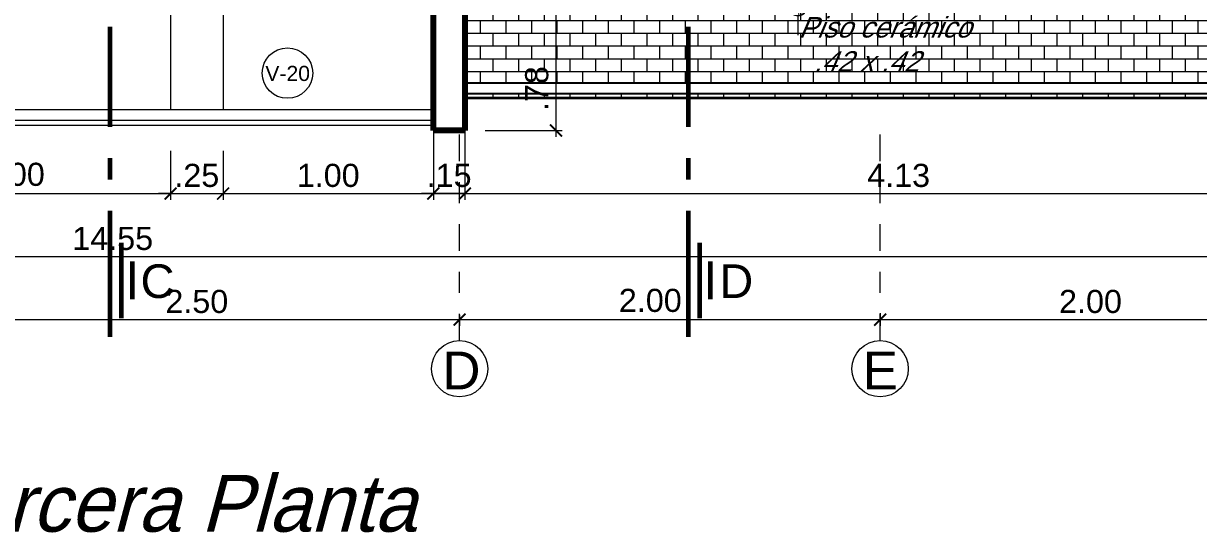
# Model space of a CAD drawing. Header units: millimetres. Extents: x 3779 to 7711, y 1445 to 3132.
# Drawn here: x 3908.4 to 3913.99, y 1479.05 to 1481.47 of the extents above; entities that cross this region are included whole.
import ezdxf

# ---------------------------------------------------------------- set-up
doc = ezdxf.new("R2010")
doc.units = ezdxf.units.MM
doc.header["$PDMODE"] = 3
doc.linetypes.add('ACAD_ISO10W100', pattern=[18.5, 12, -3, 0.5, -3])
doc.linetypes.add('DASHDOTX2', pattern=[50.8, 25.4, -12.7, 0, -12.7])
for name, color, linetype, lineweight in [('cotas', 7, 'Continuous', 5), ('EJES', 20, 'DASHDOTX2', 9), ('LINEA-DE-CORTE', 6, 'ACAD_ISO10W100', 60), ('PERSONA', 7, 'Continuous', 9), ('pluma 0.0', 33, 'Continuous', 0), ('pluma 1', 1, 'Continuous', 9), ('pluma 2.5', 30, 'Continuous', 25), ('pluma 8', 98, 'Continuous', 80), ('TEXTO', 7, 'Continuous', 9), ('TEXTURAS', 35, 'Continuous', 5)]:
    doc.layers.add(name, color=color, linetype=linetype, lineweight=lineweight)
doc.styles.add('nombreambiente', font='stylu.ttf', dxfattribs={"oblique": 20})
doc.styles.get("Standard").update_dxf_attribs({"font": 'arial.ttf'})
doc.styles.add('TIMES', font='arial.ttf', dxfattribs={"height": 0.11})
doc.dimstyles.new('julio', dxfattribs={"dimtxt": 0.11, "dimasz": 0.057, "dimexe": 0.03, "dimexo": 0.097, "dimgap": 0.0295, "dimtad": 1, "dimzin": 4, "dimdsep": 46, "dimtxsty": 'TIMES', "dimblk": 'ARCHTICK', "dimcen": 0, "dimdle": 0.03, "dimclrd": 256, "dimclre": 256, "dimclrt": 256, "dimadec": 0, "dimazin": 0, "dimtfac": 1, "dimtix": 1, "dimtmove": 2, "dimatfit": 2, "dimldrblk": 'ARCHTICK', "dimfxl": 1, "dimtolj": 1, "dimtzin": 0, "dimlwd": 5, "dimlwe": 5, "dimarcsym": 0})

# ---------------------------------------------------------------- blocks, each defined once
blk = doc.blocks.new('iiuyu')
at = {"layer": 'pluma 1', "ltscale": 0.3}
h = blk.add_hatch(color=256, dxfattribs=at)
h.paths.add_polyline_path([(1118.6362, 393.0279, 0.414214), (1118.5977, 392.9893), (1118.6362, 392.9893)])
h.paths.add_polyline_path([(1118.6747, 392.9893), (1118.6362, 392.9893), (1118.6362, 392.9508, 0.414214)])
for p, q in [((1118.6362, 393.1195), (1118.6362, 392.8592)), ((1118.506, 392.9893), (1119.307, 392.9893))]:
    blk.add_line(p, q, dxfattribs=at)
blk.add_circle((1118.6362, 392.9893), 0.0385, dxfattribs=at)
for start, end in [(0, 180), (180, 0)]:
    blk.add_arc((1118.6362, 392.9893), 0.0385, start, end, dxfattribs=at)
blk = doc.blocks.new('_ArchTick')
at = {"color": 0, "linetype": 'ByBlock', "lineweight": 40, "const_width": 0.15}
blk.add_lwpolyline([(-0.5, -0.5), (0.5, 0.5)], dxfattribs=at)
blk = doc.blocks.new('*D446')
at = {"layer": 'cotas', "lineweight": 5, "transparency": 16777216}
for p, q in [((3907.9774, 1480.1096), (3907.9774, 1480.0292)), ((3907.9474, 1480.0592), (3910.5074, 1480.0592)), ((3910.4774, 1480.0817), (3910.4774, 1480.0292))]:
    blk.add_line(p, q, dxfattribs=at)
at = {"layer": 'Defpoints', "color": 0, "transparency": 16777216}
for p in [(3907.9774, 1480.2066), (3910.4774, 1480.1787), (3910.4774, 1480.0592)]:
    blk.add_point(p, dxfattribs=at)
at = {"layer": 'cotas', "lineweight": 5, "transparency": 16777216, "xscale": 0.057, "yscale": 0.057, "zscale": 0.057, "rotation": 180}
blk.add_blockref('_ArchTick', (3907.9774, 1480.0592), dxfattribs=at)
at = {"layer": 'cotas', "lineweight": 5, "transparency": 16777216, "xscale": 0.057, "yscale": 0.057, "zscale": 0.057}
blk.add_blockref('_ArchTick', (3910.4774, 1480.0592), dxfattribs=at)
at = {"layer": 'cotas', "transparency": 16777216, "insert": (3909.2274, 1480.1449), "char_height": 0.11, "attachment_point": 5, "style": 'TIMES'}
blk.add_mtext('\\A1;2.50', dxfattribs=at)
blk = doc.blocks.new('*D447')
at = {"layer": 'cotas', "lineweight": 5, "transparency": 16777216}
for p, q in [((3910.4474, 1480.0592), (3912.5074, 1480.0592)), ((3910.4774, 1480.0817), (3910.4774, 1480.0292)), ((3912.4774, 1480.0902), (3912.4774, 1480.0292))]:
    blk.add_line(p, q, dxfattribs=at)
at = {"layer": 'Defpoints', "color": 0, "transparency": 16777216}
for p in [(3910.4774, 1480.1787), (3912.4774, 1480.1872), (3912.4774, 1480.0592)]:
    blk.add_point(p, dxfattribs=at)
at = {"layer": 'cotas', "lineweight": 5, "transparency": 16777216, "xscale": 0.057, "yscale": 0.057, "zscale": 0.057, "rotation": 180}
blk.add_blockref('_ArchTick', (3910.4774, 1480.0592), dxfattribs=at)
at = {"layer": 'cotas', "lineweight": 5, "transparency": 16777216, "xscale": 0.057, "yscale": 0.057, "zscale": 0.057}
blk.add_blockref('_ArchTick', (3912.4774, 1480.0592), dxfattribs=at)
at = {"layer": 'cotas', "transparency": 16777216, "insert": (3911.3843, 1480.15), "char_height": 0.11, "attachment_point": 5, "style": 'TIMES'}
blk.add_mtext('\\A1;2.00', dxfattribs=at)
blk = doc.blocks.new('*D448')
at = {"layer": 'cotas', "lineweight": 5, "transparency": 16777216}
for p, q in [((3914.4781, 1480.131), (3914.4781, 1480.0292)), ((3912.4474, 1480.0592), (3914.5081, 1480.0592)), ((3912.4774, 1480.0902), (3912.4774, 1480.0292))]:
    blk.add_line(p, q, dxfattribs=at)
at = {"layer": 'Defpoints', "color": 0, "transparency": 16777216}
for p in [(3914.4781, 1480.228), (3912.4774, 1480.1872), (3914.4781, 1480.0592)]:
    blk.add_point(p, dxfattribs=at)
at = {"layer": 'cotas', "lineweight": 5, "transparency": 16777216, "xscale": 0.057, "yscale": 0.057, "zscale": 0.057, "rotation": 180}
blk.add_blockref('_ArchTick', (3912.4774, 1480.0592), dxfattribs=at)
at = {"layer": 'cotas', "lineweight": 5, "transparency": 16777216, "xscale": 0.057, "yscale": 0.057, "zscale": 0.057}
blk.add_blockref('_ArchTick', (3914.4781, 1480.0592), dxfattribs=at)
at = {"layer": 'cotas', "transparency": 16777216, "insert": (3913.4778, 1480.1449), "char_height": 0.11, "attachment_point": 5, "style": 'TIMES'}
blk.add_mtext('\\A1;2.00', dxfattribs=at)
blk = doc.blocks.new('*D389')
at = {"layer": 'cotas', "lineweight": 5, "transparency": 16777216}
for p, q in [((3916.1024, 1481.8372), (3916.1024, 1480.3292)), ((3901.5524, 1480.8622), (3901.5524, 1480.3292)), ((3901.5224, 1480.3592), (3916.1324, 1480.3592))]:
    blk.add_line(p, q, dxfattribs=at)
at = {"layer": 'Defpoints', "color": 0, "transparency": 16777216}
for p in [(3916.1024, 1481.9342), (3901.5524, 1480.9592), (3916.1024, 1480.3592)]:
    blk.add_point(p, dxfattribs=at)
at = {"layer": 'cotas', "lineweight": 5, "transparency": 16777216, "xscale": 0.057, "yscale": 0.057, "zscale": 0.057, "rotation": 180}
blk.add_blockref('_ArchTick', (3901.5524, 1480.3592), dxfattribs=at)
at = {"layer": 'cotas', "lineweight": 5, "transparency": 16777216, "xscale": 0.057, "yscale": 0.057, "zscale": 0.057}
blk.add_blockref('_ArchTick', (3916.1024, 1480.3592), dxfattribs=at)
at = {"layer": 'cotas', "transparency": 16777216, "insert": (3908.8274, 1480.4449), "char_height": 0.11, "attachment_point": 5, "style": 'TIMES'}
blk.add_mtext('\\A1;14.55', dxfattribs=at)
blk = doc.blocks.new('*D395')
at = {"layer": 'cotas', "lineweight": 5, "transparency": 16777216}
for p, q in [((3908.1024, 1480.8622), (3908.1024, 1480.6292)), ((3909.1024, 1480.8622), (3909.1024, 1480.6292)), ((3908.0724, 1480.6592), (3909.1324, 1480.6592))]:
    blk.add_line(p, q, dxfattribs=at)
at = {"layer": 'Defpoints', "color": 0, "transparency": 16777216}
for p in [(3908.1024, 1480.9592), (3909.1024, 1480.9592), (3909.1024, 1480.6592)]:
    blk.add_point(p, dxfattribs=at)
at = {"layer": 'cotas', "lineweight": 5, "transparency": 16777216, "xscale": 0.057, "yscale": 0.057, "zscale": 0.057, "rotation": 180}
blk.add_blockref('_ArchTick', (3908.1024, 1480.6592), dxfattribs=at)
at = {"layer": 'cotas', "lineweight": 5, "transparency": 16777216, "xscale": 0.057, "yscale": 0.057, "zscale": 0.057}
blk.add_blockref('_ArchTick', (3909.1024, 1480.6592), dxfattribs=at)
at = {"layer": 'cotas', "transparency": 16777216, "insert": (3908.355, 1480.75), "char_height": 0.11, "attachment_point": 5, "style": 'TIMES'}
blk.add_mtext('\\A1;1.00', dxfattribs=at)
blk = doc.blocks.new('*D396')
at = {"layer": 'cotas', "lineweight": 5, "transparency": 16777216}
for p, q in [((3909.1024, 1480.8622), (3909.1024, 1480.6292)), ((3909.3524, 1480.8622), (3909.3524, 1480.6292)), ((3909.1024, 1480.6592), (3909.0454, 1480.6592)), ((3909.1024, 1480.6592), (3909.3524, 1480.6592)), ((3909.3524, 1480.6592), (3909.4094, 1480.6592))]:
    blk.add_line(p, q, dxfattribs=at)
at = {"layer": 'Defpoints', "color": 0, "transparency": 16777216}
for p in [(3909.1024, 1480.9592), (3909.3524, 1480.9592), (3909.3524, 1480.6592)]:
    blk.add_point(p, dxfattribs=at)
at = {"layer": 'cotas', "lineweight": 5, "transparency": 16777216, "xscale": 0.057, "yscale": 0.057, "zscale": 0.057}
blk.add_blockref('_ArchTick', (3909.1024, 1480.6592), dxfattribs=at)
at = {"layer": 'cotas', "lineweight": 5, "transparency": 16777216, "xscale": 0.057, "yscale": 0.057, "zscale": 0.057, "rotation": 180}
blk.add_blockref('_ArchTick', (3909.3524, 1480.6592), dxfattribs=at)
at = {"layer": 'cotas', "transparency": 16777216, "insert": (3909.2274, 1480.7449), "char_height": 0.11, "attachment_point": 5, "style": 'TIMES'}
blk.add_mtext('\\A1;.25', dxfattribs=at)
blk = doc.blocks.new('*D397')
at = {"layer": 'cotas', "lineweight": 5, "transparency": 16777216}
for p, q in [((3910.3524, 1481.0122), (3910.3524, 1480.6292)), ((3909.3524, 1480.8622), (3909.3524, 1480.6292)), ((3909.3224, 1480.6592), (3910.3824, 1480.6592))]:
    blk.add_line(p, q, dxfattribs=at)
at = {"layer": 'Defpoints', "color": 0, "transparency": 16777216}
for p in [(3910.3524, 1481.1092), (3909.3524, 1480.9592), (3910.3524, 1480.6592)]:
    blk.add_point(p, dxfattribs=at)
at = {"layer": 'cotas', "lineweight": 5, "transparency": 16777216, "xscale": 0.057, "yscale": 0.057, "zscale": 0.057, "rotation": 180}
blk.add_blockref('_ArchTick', (3909.3524, 1480.6592), dxfattribs=at)
at = {"layer": 'cotas', "lineweight": 5, "transparency": 16777216, "xscale": 0.057, "yscale": 0.057, "zscale": 0.057}
blk.add_blockref('_ArchTick', (3910.3524, 1480.6592), dxfattribs=at)
at = {"layer": 'cotas', "transparency": 16777216, "insert": (3909.8524, 1480.7449), "char_height": 0.11, "attachment_point": 5, "style": 'TIMES'}
blk.add_mtext('\\A1;1.00', dxfattribs=at)
blk = doc.blocks.new('*D398')
at = {"layer": 'cotas', "lineweight": 5, "transparency": 16777216}
for p, q in [((3910.3524, 1481.0122), (3910.3524, 1480.6292)), ((3910.5024, 1481.0122), (3910.5024, 1480.6292)), ((3910.3524, 1480.6592), (3910.2954, 1480.6592)), ((3910.3524, 1480.6592), (3910.5024, 1480.6592)), ((3910.5024, 1480.6592), (3910.5594, 1480.6592))]:
    blk.add_line(p, q, dxfattribs=at)
at = {"layer": 'Defpoints', "color": 0, "transparency": 16777216}
for p in [(3910.3524, 1481.1092), (3910.5024, 1481.1092), (3910.5024, 1480.6592)]:
    blk.add_point(p, dxfattribs=at)
at = {"layer": 'cotas', "lineweight": 5, "transparency": 16777216, "xscale": 0.057, "yscale": 0.057, "zscale": 0.057}
blk.add_blockref('_ArchTick', (3910.3524, 1480.6592), dxfattribs=at)
at = {"layer": 'cotas', "lineweight": 5, "transparency": 16777216, "xscale": 0.057, "yscale": 0.057, "zscale": 0.057, "rotation": 180}
blk.add_blockref('_ArchTick', (3910.5024, 1480.6592), dxfattribs=at)
at = {"layer": 'cotas', "transparency": 16777216, "insert": (3910.4274, 1480.7449), "char_height": 0.11, "attachment_point": 5, "style": 'TIMES'}
blk.add_mtext('\\A1;.15', dxfattribs=at)
blk = doc.blocks.new('*D399')
at = {"layer": 'cotas', "lineweight": 5, "transparency": 16777216}
for p, q in [((3910.3524, 1481.0122), (3910.3524, 1480.6292)), ((3910.5024, 1481.0122), (3910.5024, 1480.6292)), ((3910.3524, 1480.6592), (3910.2954, 1480.6592)), ((3910.5024, 1480.6592), (3910.3524, 1480.6592)), ((3910.5024, 1480.6592), (3910.5594, 1480.6592))]:
    blk.add_line(p, q, dxfattribs=at)
at = {"layer": 'Defpoints', "color": 0, "transparency": 16777216}
for p in [(3910.3524, 1481.1092), (3910.5024, 1481.1092), (3910.3524, 1480.6592)]:
    blk.add_point(p, dxfattribs=at)
at = {"layer": 'cotas', "lineweight": 5, "transparency": 16777216, "xscale": 0.057, "yscale": 0.057, "zscale": 0.057}
blk.add_blockref('_ArchTick', (3910.3524, 1480.6592), dxfattribs=at)
at = {"layer": 'cotas', "lineweight": 5, "transparency": 16777216, "xscale": 0.057, "yscale": 0.057, "zscale": 0.057, "rotation": 180}
blk.add_blockref('_ArchTick', (3910.5024, 1480.6592), dxfattribs=at)
at = {"layer": 'cotas', "transparency": 16777216, "insert": (3910.4274, 1480.7449), "char_height": 0.11, "attachment_point": 5, "style": 'TIMES'}
blk.add_mtext('\\A1;.15', dxfattribs=at)
blk = doc.blocks.new('*D400')
at = {"layer": 'cotas', "lineweight": 5, "transparency": 16777216}
for p, q in [((3910.3524, 1481.0122), (3910.3524, 1480.6292)), ((3910.5024, 1481.0122), (3910.5024, 1480.6292)), ((3910.3524, 1480.6592), (3910.2954, 1480.6592)), ((3910.3524, 1480.6592), (3910.5024, 1480.6592)), ((3910.5024, 1480.6592), (3910.5594, 1480.6592))]:
    blk.add_line(p, q, dxfattribs=at)
at = {"layer": 'Defpoints', "color": 0, "transparency": 16777216}
for p in [(3910.3524, 1481.1092), (3910.5024, 1481.1092), (3910.5024, 1480.6592)]:
    blk.add_point(p, dxfattribs=at)
at = {"layer": 'cotas', "lineweight": 5, "transparency": 16777216, "xscale": 0.057, "yscale": 0.057, "zscale": 0.057}
blk.add_blockref('_ArchTick', (3910.3524, 1480.6592), dxfattribs=at)
at = {"layer": 'cotas', "lineweight": 5, "transparency": 16777216, "xscale": 0.057, "yscale": 0.057, "zscale": 0.057, "rotation": 180}
blk.add_blockref('_ArchTick', (3910.5024, 1480.6592), dxfattribs=at)
at = {"layer": 'cotas', "transparency": 16777216, "insert": (3910.4274, 1480.7449), "char_height": 0.11, "attachment_point": 5, "style": 'TIMES'}
blk.add_mtext('\\A1;.15', dxfattribs=at)
blk = doc.blocks.new('*D401')
at = {"layer": 'cotas', "lineweight": 5, "transparency": 16777216}
for p, q in [((3910.5024, 1481.0122), (3910.5024, 1480.6292)), ((3914.6281, 1481.0122), (3914.6281, 1480.6292)), ((3910.4724, 1480.6592), (3914.6581, 1480.6592))]:
    blk.add_line(p, q, dxfattribs=at)
at = {"layer": 'Defpoints', "color": 0, "transparency": 16777216}
for p in [(3910.5024, 1481.1092), (3914.6281, 1481.1092), (3914.6281, 1480.6592)]:
    blk.add_point(p, dxfattribs=at)
at = {"layer": 'cotas', "lineweight": 5, "transparency": 16777216, "xscale": 0.057, "yscale": 0.057, "zscale": 0.057, "rotation": 180}
blk.add_blockref('_ArchTick', (3910.5024, 1480.6592), dxfattribs=at)
at = {"layer": 'cotas', "lineweight": 5, "transparency": 16777216, "xscale": 0.057, "yscale": 0.057, "zscale": 0.057}
blk.add_blockref('_ArchTick', (3914.6281, 1480.6592), dxfattribs=at)
at = {"layer": 'cotas', "transparency": 16777216, "insert": (3912.5653, 1480.7449), "char_height": 0.11, "attachment_point": 5, "style": 'TIMES'}
blk.add_mtext('\\A1;4.13', dxfattribs=at)
blk = doc.blocks.new('*D455')
at = {"layer": 'cotas', "lineweight": 5, "transparency": 16777216}
for p, q in [((3910.7729, 1481.7342), (3910.9654, 1481.7342)), ((3910.9354, 1481.7642), (3910.9354, 1480.9292)), ((3910.5994, 1480.9592), (3910.9654, 1480.9592))]:
    blk.add_line(p, q, dxfattribs=at)
at = {"layer": 'Defpoints', "color": 0, "transparency": 16777216}
for p in [(3910.6759, 1481.7342), (3910.5024, 1480.9592), (3910.9354, 1480.9592)]:
    blk.add_point(p, dxfattribs=at)
at = {"layer": 'cotas', "lineweight": 5, "transparency": 16777216, "xscale": 0.057, "yscale": 0.057, "zscale": 0.057}
for p, rotation in [((3910.9354, 1481.7342), 90), ((3910.9354, 1480.9592), 270)]:
    blk.add_blockref('_ArchTick', p, dxfattribs=dict(at, rotation=rotation))
at = {"layer": 'cotas', "transparency": 16777216, "insert": (3910.8447, 1481.1584), "char_height": 0.11, "attachment_point": 5, "rotation": 90, "style": 'TIMES'}
blk.add_mtext('\\A1;.78', dxfattribs=at)

msp = doc.modelspace()

# ---------------------------------------------------------------- hatches: boundary and pattern name
at = {"layer": 'TEXTURAS'}
h = msp.add_hatch(dxfattribs=at)
h.set_pattern_fill('AR-B816', color=256, scale=0.0003)
h.set_pattern_definition([(0, (-1.28792, -70.31427), (1e-17, 0.06096), []), (90, (-1.28792, -70.31427), (-0.06096, 0.06096), [0.06096, -0.06096])])
h.paths.add_polyline_path([(3914.6281, 1481.1092), (3914.6281, 1481.9342), (3914.6031, 1481.9342), (3914.6031, 1481.1342), (3910.5024, 1481.1342), (3910.5024, 1481.1092)])
h.paths.add_polyline_path([(3912.3524, 1481.9842), (3910.5024, 1481.9842), (3910.5024, 1481.1842), (3914.5531, 1481.1842), (3914.5531, 1481.9342), (3914.3281, 1481.9342), (3914.3281, 1482.0392), (3913.4153, 1482.0392), (3913.4153, 1482.0492), (3912.6024, 1482.0492), (3912.6024, 1481.8592), (3912.3524, 1481.8592)])

# ---------------------------------------------------------------- linework, layer by layer
at = {"layer": 'EJES', "ltscale": 0.005}
for p, q in [((3910.4774, 1479.9592), (3910.4774, 1480.9592)), ((3912.4774, 1479.9592), (3912.4774, 1480.9592))]:
    msp.add_line(p, q, dxfattribs=at)
at = {"layer": 'LINEA-DE-CORTE', "ltscale": 0.05}
for p, q in [((3908.8158, 1479.9768), (3908.8158, 1481.4529)), ((3911.5659, 1479.9768), (3911.5659, 1481.4529)), ((3908.8676, 1480.4254), (3908.8676, 1480.0665)), ((3911.6177, 1480.4254), (3911.6177, 1480.0665)), ((3908.9194, 1480.3357), (3908.9194, 1480.1562)), ((3911.6695, 1480.3357), (3911.6695, 1480.1562))]:
    msp.add_line(p, q, dxfattribs=at)
at = {"layer": 'pluma 0.0'}
for p, q in [((3909.1024, 1482.1092), (3909.1024, 1481.0592)), ((3909.3524, 1482.1092), (3909.3524, 1481.0592))]:
    msp.add_line(p, q, dxfattribs=at)
msp.add_lwpolyline([(3908.1024, 1481.0592), (3910.3524, 1481.0592)], dxfattribs=at)
at = {"layer": 'pluma 1'}
for p, q in [((3914.6281, 1481.1092), (3910.5024, 1481.1092)), ((3908.1024, 1480.9842), (3910.3524, 1480.9842))]:
    msp.add_line(p, q, dxfattribs=at)
msp.add_lwpolyline([(3908.1024, 1481.0092), (3910.3524, 1481.0092)], dxfattribs=at)
for centre, radius in [((3909.6585, 1481.2324), 0.12), ((3910.4774, 1479.8253), 0.1339), ((3912.4774, 1479.8253), 0.1339)]:
    msp.add_circle(centre, radius, dxfattribs=at)
at = {"layer": 'pluma 2.5'}
for p, q in [((3914.5531, 1481.1842), (3910.5024, 1481.1842)), ((3914.6031, 1481.1342), (3910.5024, 1481.1342))]:
    msp.add_line(p, q, dxfattribs=at)
at = {"layer": 'pluma 8'}
for p, q in [((3910.3524, 1480.9592), (3910.3524, 1484.6092)), ((3910.5024, 1484.3092), (3910.5024, 1480.9592)), ((3910.5024, 1480.9592), (3910.3524, 1480.9592))]:
    msp.add_line(p, q, dxfattribs=at)

# ---------------------------------------------------------------- block references
at = {"layer": 'pluma 1', "linetype": 'Continuous'}
msp.add_blockref('iiuyu', (2793.4504, 1088.5545), dxfattribs=at)

# ---------------------------------------------------------------- texts
at = {"char_height": 0.16, "width": 1.3216, "attachment_point": 1}
for s, insert in [('C', (3908.9596, 1480.3222)), ('D', (3911.7125, 1480.3222))]:
    msp.add_mtext(s, dxfattribs=dict(at, insert=insert))
at = {"layer": 'PERSONA', "linetype": 'Continuous', "insert": (3909.5532, 1481.2669), "char_height": 0.072, "width": 1.154549, "attachment_point": 1}
msp.add_mtext('V-20', dxfattribs=at)
at = {"layer": 'TEXTO', "insert": (3912.0525, 1481.499), "char_height": 0.0975, "width": 1.795972, "attachment_point": 1, "style": 'nombreambiente'}
msp.add_mtext('{\\Q23; Piso cerámico    \\P   .42 x .42\\P   }', dxfattribs=at)
at = {"layer": 'TEXTO', "color": 5, "char_height": 0.18, "width": 2.597734, "attachment_point": 7}
for s, insert in [('{\\C7;D}', (3910.395, 1479.7272)), ('{\\C7;E}', (3912.395, 1479.7272))]:
    msp.add_mtext(s, dxfattribs=dict(at, insert=insert))
at = {"layer": 'TEXTO', "insert": (3907.9014, 1479.3198), "char_height": 0.27, "width": 5.080878, "attachment_point": 1}
msp.add_mtext('{\\fStylus BT|b0|i0|c0|p34;\\Q15;Tercera Planta}', dxfattribs=at)

# ---------------------------------------------------------------- dimensions: what is measured, and where the dimension line sits
at = {"layer": 'cotas'}
for base, p1, p2, picture, middle in [((3916.1024, 1480.3592), (3901.5524, 1480.9592), (3916.1024, 1481.9342), '*D389', (3908.8274, 1480.4449)), ((3910.3524, 1480.6592), (3909.3524, 1480.9592), (3910.3524, 1481.1092), '*D397', (3909.8524, 1480.7449)), ((3910.5024, 1480.6592), (3910.3524, 1481.1092), (3910.5024, 1481.1092), '*D398', (3910.4274, 1480.7449)), ((3910.3524, 1480.6592), (3910.5024, 1481.1092), (3910.3524, 1481.1092), '*D399', (3910.4274, 1480.7449)), ((3910.5024, 1480.6592), (3910.3524, 1481.1092), (3910.5024, 1481.1092), '*D400', (3910.4274, 1480.7449)), ((3914.6281, 1480.6592), (3910.5024, 1481.1092), (3914.6281, 1481.1092), '*D401', (3912.5653, 1480.7449)), ((3909.3524, 1480.6592), (3909.1024, 1480.9592), (3909.3524, 1480.9592), '*D396', (3909.2274, 1480.7449))]:
    dim = msp.add_linear_dim(base=base, p1=p1, p2=p2, dimstyle='julio', dxfattribs=at)
    dim.commit()
    dim.dimension.update_dxf_attribs({"geometry": picture, "text_midpoint": middle})
for base, p1, p2, angle, picture, middle in [((3910.9354427848, 1480.9592296829), (3910.6758930491, 1481.7342296829), (3910.5024037863, 1480.9592296829), 90, '*D455', (3910.8446740262, 1481.1583823262)), ((3912.4774, 1480.0592), (3910.4774, 1480.1787), (3912.4774, 1480.1872), 180, '*D447', (3911.3843, 1480.15))]:
    dim = msp.add_linear_dim(base=base, p1=p1, p2=p2, angle=angle, dimstyle='julio', dxfattribs=at)
    dim.commit()
    dim.dimension.update_dxf_attribs({"geometry": picture, "text_midpoint": middle, "dimtype": 160})
dim = msp.add_linear_dim(base=(3909.1024, 1480.6592), p1=(3908.1024, 1480.9592), p2=(3909.1024, 1480.9592), dimstyle='julio', dxfattribs=at)
dim.commit()
dim.dimension.update_dxf_attribs({"geometry": '*D395', "text_midpoint": (3908.355, 1480.75), "dimtype": 160})
for base, p1, p2, picture, middle in [((3910.4774, 1480.0592), (3907.9774, 1480.2066), (3910.4774, 1480.1787), '*D446', (3909.2274, 1480.1449)), ((3914.4781, 1480.0592), (3912.4774, 1480.1872), (3914.4781, 1480.228), '*D448', (3913.4778, 1480.1449))]:
    dim = msp.add_linear_dim(base=base, p1=p1, p2=p2, angle=180, dimstyle='julio', dxfattribs=at)
    dim.commit()
    dim.dimension.update_dxf_attribs({"geometry": picture, "text_midpoint": middle})

doc.saveas('drawing.dxf')
